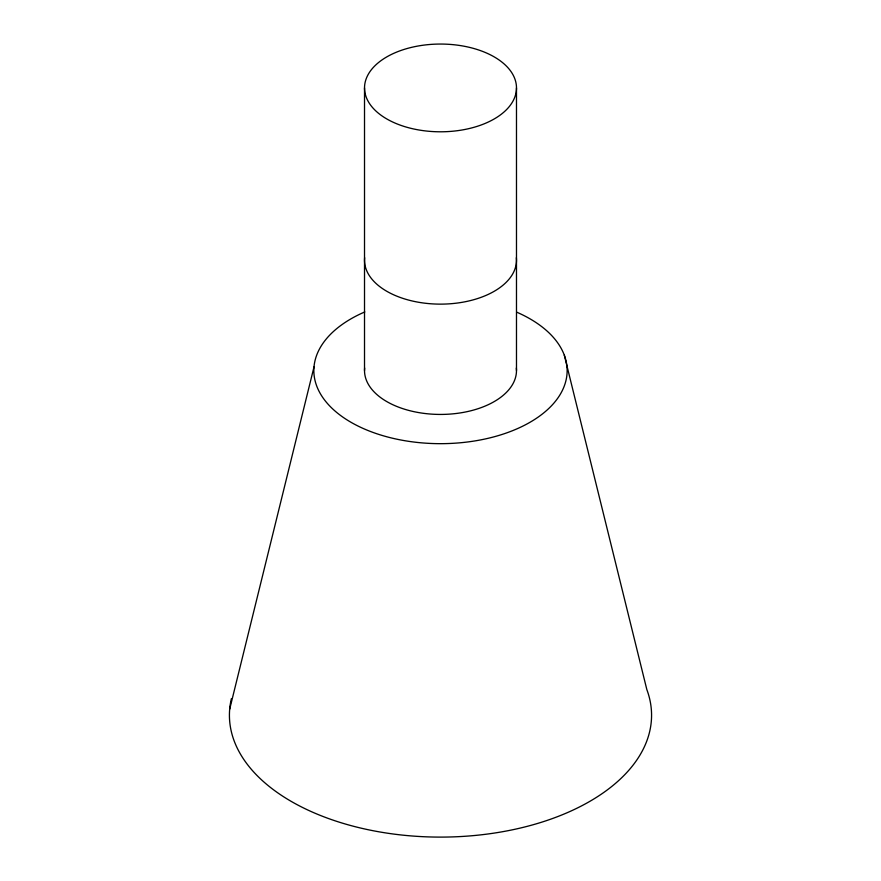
<?xml version="1.0" encoding="UTF-8"?>
<svg xmlns="http://www.w3.org/2000/svg" width="881" height="881" viewBox="0 0 881 881"><rect width="100%" height="100%" fill="white"/><g stroke="black" fill="none" stroke-linecap="round" stroke-linejoin="round"><path stroke-width="1.32" d="M229.688 709.183L314.01 366.925M564.303 355.164L646.841 689.592A211.077 121.864 0 0 1 448.451 837.016A211.077 121.864 0 0 1 231.395 698.622M516.486 87.924A75.986 43.874 0 0 1 402.507 125.917A75.986 43.874 0 0 1 402.507 49.931A75.986 43.874 0 0 1 516.486 87.924L516.486 370.56M364.514 87.924L364.514 370.56M516.354 257.726A75.986 43.874 0 0 1 440.5 304.132A75.986 43.874 0 0 1 364.646 257.726M516.927 312.259A126.644 73.112 0 0 1 533.853 419.962A126.644 73.112 0 0 1 346.53 419.576A126.644 73.112 0 0 1 364.8 311.94M516.354 368.016A75.986 43.874 0 0 1 440.5 414.433A75.986 43.874 0 0 1 364.646 368.016"/></g></svg>
